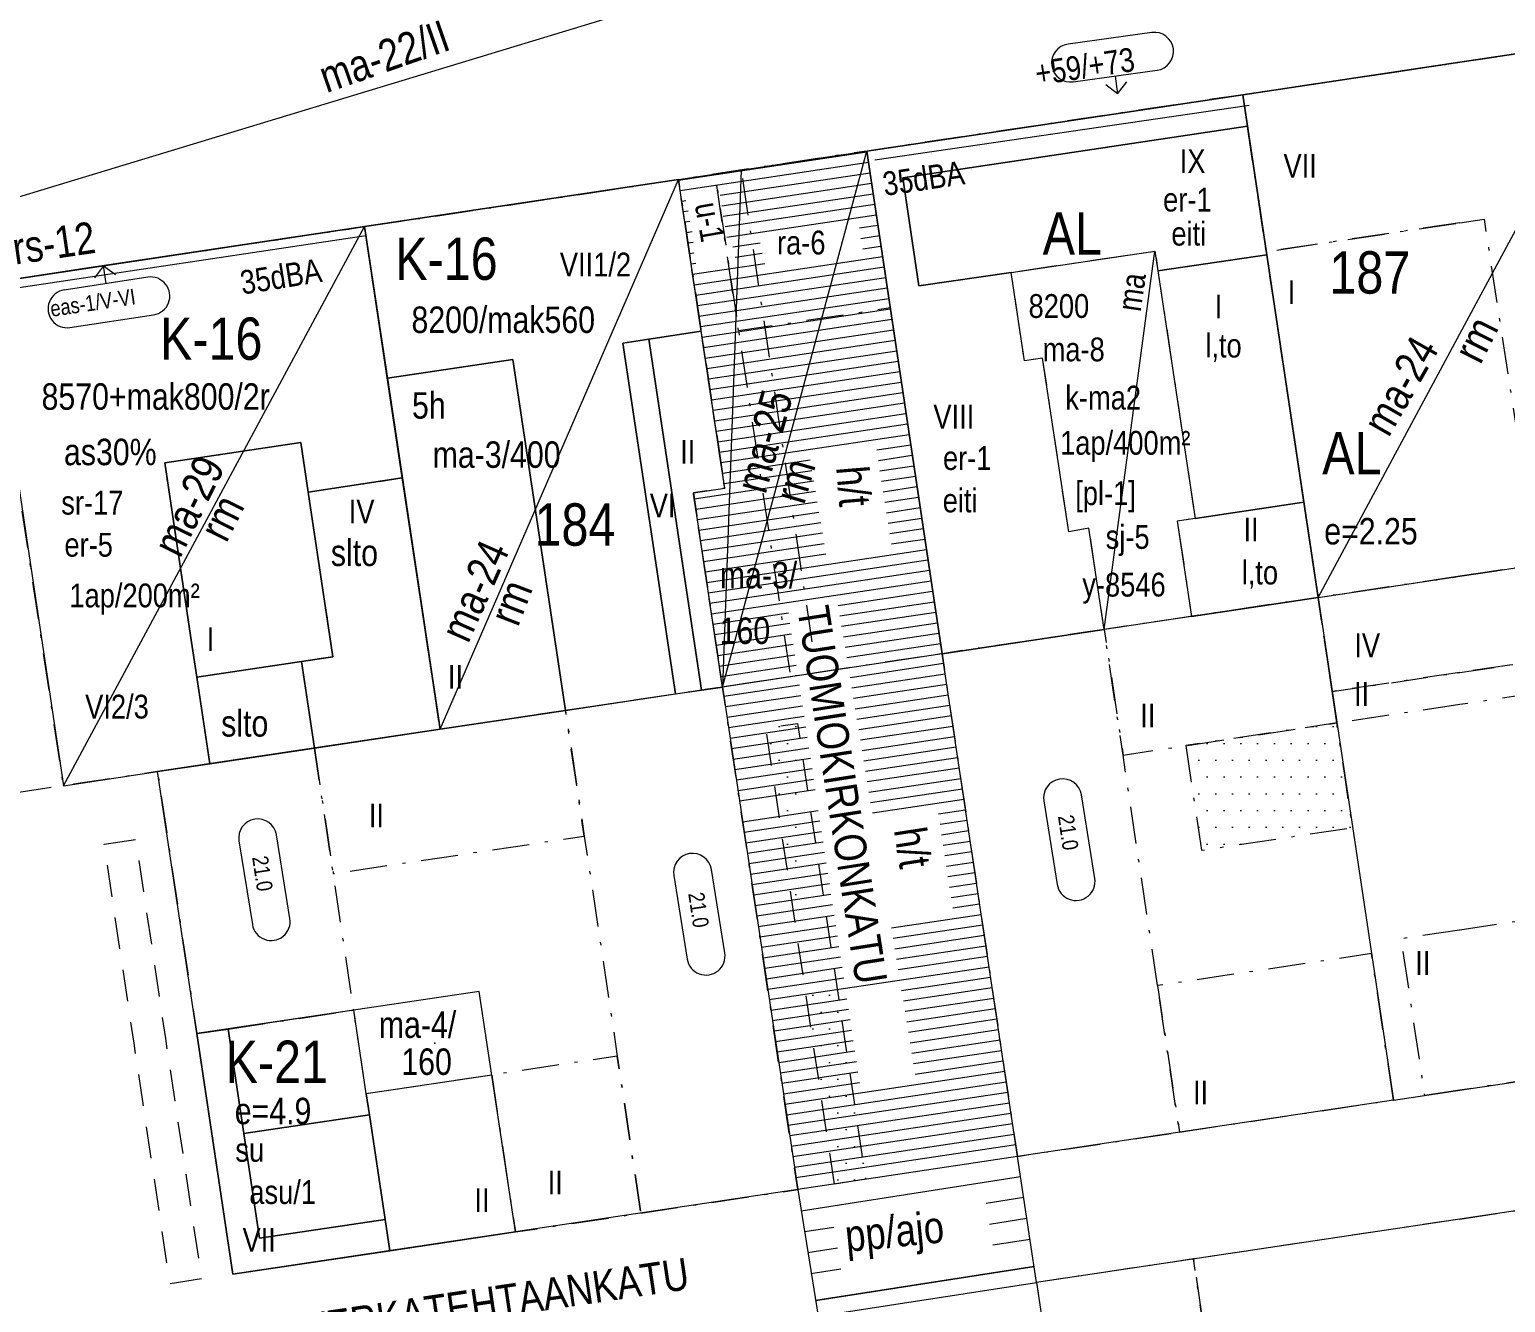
# Model space of a CAD drawing. Header units: metres. Extents: x 24485995 to 24488038, y 6819999 to 6822001.
# Drawn here: x 24487686.6 to 24487826.1, y 6820931.4 to 6821051.7 of the extents above; entities that cross this region are included whole.
import ezdxf

# ---------------------------------------------------------------- set-up
doc = ezdxf.new("R2010")
doc.units = ezdxf.units.M
for name, pattern in [('k10020', [0]), ('k10040', [10.3, 3.5, -1.5, 0.3, -1.5, 3.5]), ('k10050', [8, 3, -2, 3]), ('K10271', [0]), ('k10400', [0]), ('k10630.1', [0])]:
    doc.linetypes.add(name, pattern=pattern)
for name, color, linetype, lineweight in [('AK_AsemakaavaTeksti_Kadun_puistonnimi', 7, 'Continuous', 0), ('AK_AsemakaavaTeksti_Korttelinumero', 7, 'Continuous', 0), ('AK_AsemakaavaViiva_Kaupunginosan_raja', 7, 'Continuous', 0), ('AK_Kaavamerkinta_Kayttotarkoitusalue', 7, 'Continuous', 0), ('AK_KayttotarkoitusViiva', 7, 'Continuous', 0), ('AK_LiikennointiTeksti_Autopaikkamerkinta', 7, 'Continuous', 0), ('AK_LiikennointiTeksti_Autopaikkamerkinta_m2', 7, 'Continuous', 0), ('AK_LiikennointiViiva_Ajoneuvoliittymakielto', 7, 'Continuous', 0), ('AK_LiikennointiViiva_Polkuviivoitus', 7, 'Continuous', 0), ('AK_MaanalainenkSymboli', 132, 'Continuous', 0), ('AK_MaanalainenkTeksti_Erityismaarays', 132, 'Continuous', 0), ('AK_MaanalainenkTeksti_Korkeusmerkinta', 132, 'Continuous', 0), ('AK_MaanalainenkViiva_Alueenosan_raja', 132, 'Continuous', 0), ('AK_MaanalainenkViiva_Maanalaisen_tilan_viiva', 132, 'Continuous', 0), ('AK_MuuAsemakaavaTeksti_Alueenosan_kayttotarkoitus', 7, 'Continuous', 0), ('AK_MuuAsemakaavaTeksti_Erityismaarays', 7, 'Continuous', 0), ('AK_MuuAsemakaavaViiva_alueenosan_raja', 7, 'Continuous', 0), ('AK_MuuAsemakaavaViiva_Ohj_alueenosan_raja', 7, 'Continuous', 0), ('AK_Poistettava_merkintä', 7, 'Continuous', 0), ('AK_RakennusalaTeksti_Huoneistomaara', 7, 'Continuous', 0), ('AK_RakennusalaTeksti_Kerrosala_tai_luku', 7, 'Continuous', 0), ('AK_RakennusalaTeksti_Rakennusoikeus', 7, 'Continuous', 0), ('AK_RakennusalaTeksti_Tehokkuusluku', 7, 'Continuous', 0), ('AK_RakennusalaViiva_Maanalaisen_tilan_viiva', 7, 'Continuous', 0), ('AK_RakennusalaViiva_Rakennusalan_raja__I_', 7, 'Continuous', 0), ('AK_RakentaminenTeksti_Korkeusmerkinta', 7, 'Continuous', 0), ('AK_RakentaminenTeksti_Korkeusmerkinta_ja_soikio', 7, 'Continuous', 0), ('AK_RakentaminenTeksti_Korkeusmerkinta_ja_soikio_ja_nuoli', 7, 'Continuous', 0), ('AK_RakentaminenViiva_dB_yms_aaltoviiva', 7, 'Continuous', 0), ('AK_YmparistoAlue_Istutettava_alue', 7, 'Continuous', 0)]:
    doc.layers.add(name, color=color, linetype=linetype, lineweight=lineweight)
doc.styles.add('ArialNarrow', font='ARIALN.TTF')

# ---------------------------------------------------------------- blocks, each defined once
blk = doc.blocks.new('AKP43')
at = {"layer": 'AK_RakentaminenTeksti_Korkeusmerkinta_ja_soikio', "color": 7, "linetype": 'Continuous', "lineweight": 13}
for p, q in [((4, 1.8), (-4, 1.8)), ((-4, -1.8), (4, -1.8))]:
    blk.add_line(p, q, dxfattribs=at)
for centre, start, end in [((-4, 0), 90, 270), ((4, 0), 270, 90)]:
    blk.add_arc(centre, 1.8, start, end, dxfattribs=at)
blk = doc.blocks.new('KORKE4')
at = {"layer": 'AK_RakentaminenTeksti_Korkeusmerkinta_ja_soikio_ja_nuoli', "color": 7, "linetype": 'Continuous', "lineweight": 13}
for p, q in [((4, 1.8), (-4, 1.8)), ((-4, -1.8), (4, -1.8)), ((0, -3.5), (-1, -2.5)), ((0, -1.8), (0, -3.5)), ((0, -3.5), (1, -2.5))]:
    blk.add_line(p, q, dxfattribs=at)
for centre, start, end in [((-4, 0), 90, 270), ((4, 0), 270, 90)]:
    blk.add_arc(centre, 1.8, start, end, dxfattribs=at)

msp = doc.modelspace()

# ---------------------------------------------------------------- hatches: boundary and pattern name
at = {"layer": 'AK_YmparistoAlue_Istutettava_alue', "linetype": 'Continuous', "lineweight": 0}
h = msp.add_hatch(dxfattribs=at)
h.set_pattern_fill('DOTS', style=0)
h.paths.add_polyline_path([(24487762.64, 6820942.6), (24487756.18, 6820985.7), (24487759.15, 6820986.14), (24487765.6, 6820943.05)], flags=0)
h = msp.add_hatch(dxfattribs=at)
h.set_pattern_fill('DOTS', style=0)
h.paths.add_polyline_path([(24487811.63, 6820976.3), (24487810.15, 6820986.19), (24487799.26, 6820984.56), (24487795.86, 6820984.05), (24487797.35, 6820974.16), (24487800.74, 6820974.67)], flags=0)

# ---------------------------------------------------------------- linework, layer by layer
at = {"layer": 'AK_AsemakaavaViiva_Kaupunginosan_raja', "linetype": 'k10020', "lineweight": 9, "flags": 128}
for points in [[(24487821.77, 6821048.65), (24487836.8, 6821050.9), (24487854.66, 6821053.57), (24487853.61, 6821061.56), (24487862.9, 6821067.57)], [(24487509.66, 6821002.44), (24487535.2, 6821006.23), (24487561.41, 6821010.14), (24487587.61, 6821014.05), (24487599.59, 6821015.35), (24487635.16, 6821020.66), (24487670.76, 6821025.99), (24487682.63, 6821027.77), (24487718.23, 6821033.11), (24487747.9, 6821037.56), (24487765.7, 6821040.26), (24487801.25, 6821045.58), (24487821.77, 6821048.65)]]:
    msp.add_lwpolyline(points, dxfattribs=at)
at = {"layer": 'AK_KayttotarkoitusViiva', "linetype": 'Continuous', "lineweight": 20, "flags": 128}
for points in [[(24487801.25, 6821045.58), (24487821.77, 6821048.65), (24487836.8, 6821050.9)], [(24487765.7, 6821040.26), (24487801.25, 6821045.58), (24487808.37, 6820998.06), (24487772.82, 6820992.74), (24487765.7, 6821040.26)], [(24487801.25, 6821045.58), (24487808.37, 6820998.06)], [(24487747.9, 6821037.56), (24487765.7, 6821040.26)], [(24487765.7, 6821040.26), (24487772.82, 6820992.74)], [(24487747.9, 6821037.56), (24487718.23, 6821033.11)], [(24487752.06, 6820989.59), (24487749.31, 6821007.94), (24487752.27, 6821008.38), (24487747.9, 6821037.56)], [(24487718.23, 6821033.11), (24487691.53, 6821029.11), (24487682.63, 6821027.77)], [(24487718.23, 6821033.11), (24487725.36, 6820985.59)], [(24487682.63, 6821027.77), (24487689.75, 6820980.26), (24487698.66, 6820981.59)], [(24487808.37, 6820998.06), (24487821.77, 6821000.06), (24487843.92, 6821003.38)], [(24487815.49, 6820950.54), (24487821.77, 6820951.48), (24487851.05, 6820955.86), (24487843.92, 6821003.38)], [(24487808.37, 6820998.06), (24487772.82, 6820992.74)], [(24487808.37, 6820998.06), (24487815.49, 6820950.54)], [(24487772.82, 6820992.74), (24487752.06, 6820989.59)], [(24487779.94, 6820945.22), (24487772.82, 6820992.74)], [(24487752.06, 6820989.59), (24487725.36, 6820985.59)], [(24487752.06, 6820989.59), (24487759.18, 6820942.08)], [(24487725.36, 6820985.59), (24487698.66, 6820981.59)], [(24487702.37, 6820956.82), (24487698.66, 6820981.59)], [(24487732.48, 6820938.07), (24487729.07, 6820960.82), (24487702.37, 6820956.82)], [(24487732.48, 6820938.07), (24487705.78, 6820934.07), (24487702.37, 6820956.82)], [(24487815.49, 6820950.54), (24487779.94, 6820945.22)], [(24487781.75, 6820933.3), (24487779.94, 6820945.22), (24487759.18, 6820942.08)], [(24487829.75, 6820855.77), (24487845.75, 6820858.16), (24487865.35, 6820861.1), (24487859.15, 6820902.52), (24487852.95, 6820943.95), (24487821.77, 6820939.29), (24487817.35, 6820938.62), (24487781.75, 6820933.3)], [(24487759.18, 6820942.08), (24487732.48, 6820938.07)], [(24487759.18, 6820942.08), (24487761.11, 6820930.12)], [(24487761.11, 6820930.12), (24487781.75, 6820933.3)], [(24487781.75, 6820933.3), (24487787.95, 6820891.87), (24487794.15, 6820850.44)]]:
    msp.add_lwpolyline(points, dxfattribs=at)
at = {"layer": 'AK_LiikennointiViiva_Ajoneuvoliittymakielto', "linetype": 'k10630.1', "lineweight": 5, "flags": 128}
for points in [[(24487839.17, 6821035.07), (24487836.8, 6821050.9), (24487821.77, 6821048.65)], [(24487821.77, 6821048.65), (24487801.25, 6821045.58)], [(24487691.53, 6821029.11), (24487718.23, 6821033.11)]]:
    msp.add_lwpolyline(points, dxfattribs=at)
at = {"layer": 'AK_LiikennointiViiva_Polkuviivoitus', "linetype": 'Continuous', "lineweight": 0, "flags": 128}
for points in [[(24487747.91, 6821037.51), (24487765.71, 6821040.17)], [(24487748.06, 6821036.52), (24487765.86, 6821039.19)], [(24487751.85, 6821036.08), (24487766.01, 6821038.2)], [(24487752, 6821035.09), (24487766.15, 6821037.21)], [(24487748.21, 6821035.53), (24487748.59, 6821035.59)], [(24487752.12, 6821034.09), (24487766.3, 6821036.22)], [(24487752.3, 6821033.11), (24487766.45, 6821035.23)], [(24487748.35, 6821034.54), (24487748.83, 6821034.61)], [(24487748.5, 6821033.55), (24487748.97, 6821033.62)], [(24487752.48, 6821032.12), (24487766.6, 6821034.24)], [(24487748.65, 6821032.56), (24487749.2, 6821032.64)], [(24487765.01, 6821032.99), (24487766.75, 6821033.25)], [(24487765.15, 6821032), (24487766.9, 6821032.26)], [(24487748.8, 6821031.57), (24487749.3, 6821031.65)], [(24487753.03, 6821031.2), (24487755.61, 6821031.58)], [(24487765.33, 6821031.02), (24487767.04, 6821031.27)], [(24487748.95, 6821030.58), (24487749.34, 6821030.64)], [(24487749.09, 6821029.59), (24487749.55, 6821029.66)], [(24487749.24, 6821028.61), (24487756.06, 6821029.63)], [(24487749.39, 6821027.62), (24487767.19, 6821030.29)], [(24487749.54, 6821026.63), (24487767.34, 6821029.3)], [(24487753.27, 6821030.22), (24487755.8, 6821030.6)], [(24487749.69, 6821025.64), (24487767.49, 6821028.31)], [(24487749.84, 6821024.65), (24487767.64, 6821027.32)], [(24487749.98, 6821023.66), (24487767.78, 6821026.33)], [(24487750.13, 6821022.67), (24487767.93, 6821025.34)], [(24487750.28, 6821021.68), (24487768.08, 6821024.35)], [(24487750.43, 6821020.69), (24487768.23, 6821023.36)], [(24487750.58, 6821019.71), (24487768.38, 6821022.37)], [(24487750.73, 6821018.72), (24487768.53, 6821021.38)], [(24487750.87, 6821017.73), (24487768.67, 6821020.4)], [(24487751.02, 6821016.74), (24487768.82, 6821019.41)], [(24487751.17, 6821015.75), (24487768.97, 6821018.42)], [(24487751.32, 6821014.76), (24487769.12, 6821017.43)], [(24487751.47, 6821013.77), (24487769.27, 6821016.44)], [(24487751.61, 6821012.78), (24487769.41, 6821015.45)], [(24487751.76, 6821011.79), (24487769.56, 6821014.46)], [(24487751.91, 6821010.81), (24487769.71, 6821013.47)], [(24487766.65, 6821012), (24487769.86, 6821012.48)], [(24487766.8, 6821011.01), (24487770.01, 6821011.5)], [(24487752.06, 6821009.82), (24487760.36, 6821011.06)], [(24487752.21, 6821008.83), (24487760.52, 6821010.07)], [(24487766.95, 6821010.03), (24487770.16, 6821010.51)], [(24487749.39, 6821007.39), (24487760.69, 6821009.09)], [(24487767.11, 6821009.04), (24487770.3, 6821009.52)], [(24487767.26, 6821008.05), (24487770.45, 6821008.53)], [(24487749.54, 6821006.41), (24487760.85, 6821008.1)], [(24487749.69, 6821005.42), (24487761.02, 6821007.11)], [(24487767.42, 6821007.06), (24487770.6, 6821007.54)], [(24487749.83, 6821004.43), (24487761.18, 6821006.13)], [(24487767.57, 6821006.07), (24487770.75, 6821006.55)], [(24487767.73, 6821005.09), (24487770.9, 6821005.56)], [(24487749.98, 6821003.44), (24487761.35, 6821005.14)], [(24487767.88, 6821004.1), (24487771.05, 6821004.57)], [(24487750.13, 6821002.45), (24487761.51, 6821004.16)], [(24487750.28, 6821001.46), (24487761.68, 6821003.17)], [(24487768.04, 6821003.11), (24487771.19, 6821003.58)], [(24487750.43, 6821000.47), (24487761.84, 6821002.18)], [(24487750.57, 6820999.48), (24487771.34, 6821002.59)], [(24487750.72, 6820998.49), (24487771.49, 6821001.61)], [(24487750.87, 6820997.5), (24487771.64, 6821000.62)], [(24487751.02, 6820996.52), (24487771.79, 6820999.63)], [(24487763, 6820997.3), (24487771.93, 6820998.64)], [(24487763.16, 6820996.31), (24487772.08, 6820997.65)], [(24487751.17, 6820995.53), (24487758.29, 6820996.59)], [(24487763.32, 6820995.33), (24487772.23, 6820996.66)], [(24487751.32, 6820994.54), (24487758.44, 6820995.61)], [(24487751.46, 6820993.55), (24487758.59, 6820994.62)], [(24487763.49, 6820994.34), (24487772.38, 6820995.67)], [(24487763.65, 6820993.35), (24487772.53, 6820994.68)], [(24487751.61, 6820992.56), (24487758.74, 6820993.63)], [(24487763.81, 6820992.37), (24487772.68, 6820993.69)], [(24487751.76, 6820991.57), (24487758.89, 6820992.64)], [(24487751.91, 6820990.58), (24487759.04, 6820991.65)], [(24487772.96, 6820991.8), (24487764.12, 6820990.47)], [(24487773.11, 6820990.81), (24487764.28, 6820989.49)], [(24487759.33, 6820989.76), (24487752.19, 6820988.69)], [(24487773.26, 6820989.82), (24487764.45, 6820988.5)], [(24487773.4, 6820988.83), (24487764.61, 6820987.51)], [(24487759.48, 6820988.77), (24487752.34, 6820987.7)], [(24487759.63, 6820987.78), (24487752.49, 6820986.71)], [(24487773.55, 6820987.84), (24487764.77, 6820986.53)], [(24487759.78, 6820986.79), (24487752.64, 6820985.72)], [(24487773.7, 6820986.85), (24487764.94, 6820985.54)], [(24487759.93, 6820985.8), (24487752.79, 6820984.73)], [(24487760.08, 6820984.81), (24487752.93, 6820983.74)], [(24487773.85, 6820985.87), (24487765.1, 6820984.55)], [(24487774, 6820984.88), (24487765.26, 6820983.57)], [(24487760.23, 6820983.82), (24487753.08, 6820982.75)], [(24487774.15, 6820983.89), (24487765.42, 6820982.58)], [(24487760.38, 6820982.83), (24487753.23, 6820981.76)], [(24487760.53, 6820981.85), (24487753.38, 6820980.77)], [(24487774.29, 6820982.9), (24487765.59, 6820981.59)], [(24487774.44, 6820981.91), (24487765.75, 6820980.61)], [(24487760.67, 6820980.86), (24487753.53, 6820979.79)], [(24487774.59, 6820980.92), (24487765.91, 6820979.62)], [(24487760.82, 6820979.87), (24487753.67, 6820978.8)], [(24487774.74, 6820979.93), (24487766.07, 6820978.63)], [(24487761.12, 6820977.89), (24487753.97, 6820976.82)], [(24487774.89, 6820978.94), (24487766.24, 6820977.65)], [(24487775.03, 6820977.95), (24487772.48, 6820977.57)], [(24487761.27, 6820976.9), (24487754.12, 6820975.83)], [(24487775.18, 6820976.96), (24487772.63, 6820976.58)], [(24487761.42, 6820975.91), (24487754.27, 6820974.84)], [(24487761.57, 6820974.92), (24487754.42, 6820973.85)], [(24487775.33, 6820975.98), (24487772.78, 6820975.59)], [(24487775.48, 6820974.99), (24487772.93, 6820974.6)], [(24487761.72, 6820973.94), (24487754.56, 6820972.86)], [(24487775.63, 6820974), (24487773.08, 6820973.62)], [(24487761.87, 6820972.95), (24487754.71, 6820971.87)], [(24487775.78, 6820973.01), (24487773.23, 6820972.63)], [(24487762.02, 6820971.96), (24487754.86, 6820970.88)], [(24487762.17, 6820970.97), (24487755.01, 6820969.9)], [(24487775.92, 6820972.02), (24487773.38, 6820971.64)], [(24487776.07, 6820971.03), (24487773.53, 6820970.65)], [(24487762.32, 6820969.98), (24487755.16, 6820968.91)], [(24487776.22, 6820970.04), (24487773.68, 6820969.66)], [(24487762.47, 6820968.99), (24487755.31, 6820967.92)], [(24487762.62, 6820968), (24487755.45, 6820966.93)], [(24487776.52, 6820968.06), (24487768.04, 6820966.79)], [(24487776.37, 6820969.05), (24487773.83, 6820968.67)], [(24487762.77, 6820967.02), (24487755.6, 6820965.94)], [(24487776.67, 6820967.08), (24487768.2, 6820965.81)], [(24487762.92, 6820966.03), (24487755.75, 6820964.95)], [(24487776.81, 6820966.09), (24487768.36, 6820964.82)], [(24487776.96, 6820965.1), (24487768.52, 6820963.83)], [(24487763.07, 6820965.04), (24487755.9, 6820963.96)], [(24487763.22, 6820964.05), (24487756.05, 6820962.97)], [(24487777.11, 6820964.11), (24487768.68, 6820962.84)], [(24487763.37, 6820963.06), (24487756.19, 6820961.98)], [(24487777.26, 6820963.12), (24487756.49, 6820960.01)], [(24487763.52, 6820962.07), (24487756.34, 6820961)], [(24487777.41, 6820962.13), (24487769, 6820960.87)], [(24487777.55, 6820961.14), (24487769.16, 6820959.88)], [(24487763.82, 6820960.09), (24487756.64, 6820959.02)], [(24487777.7, 6820960.15), (24487769.32, 6820958.9)], [(24487763.97, 6820959.11), (24487756.79, 6820958.03)], [(24487764.12, 6820958.12), (24487756.94, 6820957.04)], [(24487777.85, 6820959.16), (24487769.48, 6820957.91)], [(24487778, 6820958.18), (24487769.64, 6820956.92)], [(24487764.27, 6820957.13), (24487757.08, 6820956.05)], [(24487778.15, 6820957.19), (24487769.8, 6820955.93)], [(24487764.42, 6820956.14), (24487757.23, 6820955.06)], [(24487778.3, 6820956.2), (24487769.96, 6820954.95)], [(24487764.57, 6820955.15), (24487757.38, 6820954.07)], [(24487764.72, 6820954.16), (24487757.53, 6820953.08)], [(24487778.44, 6820955.21), (24487770.12, 6820953.96)], [(24487778.59, 6820954.22), (24487770.27, 6820952.97)], [(24487764.87, 6820953.17), (24487757.68, 6820952.1)], [(24487778.74, 6820953.23), (24487757.97, 6820950.12)], [(24487765.02, 6820952.18), (24487757.82, 6820951.11)], [(24487778.89, 6820952.24), (24487758.12, 6820949.13)], [(24487779.04, 6820951.25), (24487758.27, 6820948.14)], [(24487779.19, 6820950.26), (24487758.42, 6820947.15)], [(24487779.33, 6820949.27), (24487758.57, 6820946.16)], [(24487779.48, 6820948.29), (24487758.71, 6820945.17)], [(24487779.63, 6820947.3), (24487758.86, 6820944.18)], [(24487779.78, 6820946.31), (24487759.01, 6820943.19)], [(24487780.23, 6820943.29), (24487759.51, 6820940.05)], [(24487780.54, 6820941.32), (24487776.98, 6820940.76)], [(24487780.85, 6820939.34), (24487777.3, 6820938.78)], [(24487762.6, 6820938.51), (24487759.81, 6820938.07)], [(24487781.16, 6820937.36), (24487777.62, 6820936.81)], [(24487762.92, 6820936.54), (24487760.12, 6820936.1)], [(24487763.24, 6820934.56), (24487760.43, 6820934.12)], [(24487781.52, 6820934.82), (24487760.87, 6820931.59)], [(24487781.52, 6820934.78), (24487760.88, 6820931.55)]]:
    msp.add_lwpolyline(points, dxfattribs=at)
at = {"layer": 'AK_MaanalainenkViiva_Alueenosan_raja', "linetype": 'k10040', "lineweight": 5, "flags": 128}
for points in [[(24487821.77, 6821078.92), (24487832.34, 6821080.5), (24487862.61, 6821067.39), (24487910.34, 6821046.72), (24487926.03, 6821046.8), (24487917.36, 6821028.59), (24487903.52, 6821028.37), (24487903.81, 6821009.38), (24487917.66, 6821009.6), (24487918.09, 6820981.87), (24487899.1, 6820988.37), (24487878.89, 6821008.61), (24487836.8, 6821050.9), (24487821.77, 6821048.65)], [(24487821.77, 6821048.65), (24487836.8, 6821050.9), (24487843.92, 6821003.38), (24487821.77, 6821000.06)], [(24487821.77, 6821048.65), (24487801.25, 6821045.58), (24487765.7, 6821040.26), (24487747.9, 6821037.56), (24487718.23, 6821033.11), (24487682.63, 6821027.77), (24487670.76, 6821025.99), (24487635.16, 6821020.66)], [(24487801.25, 6821045.58), (24487821.77, 6821048.65)], [(24487821.77, 6821000.06), (24487808.37, 6820998.06), (24487801.25, 6821045.58)], [(24487747.9, 6821037.56), (24487765.7, 6821040.26), (24487772.82, 6820992.74), (24487752.06, 6820989.59), (24487749.31, 6821007.94), (24487752.27, 6821008.38), (24487747.9, 6821037.56)], [(24487718.23, 6821033.11), (24487747.9, 6821037.56), (24487752.27, 6821008.38), (24487749.31, 6821007.94), (24487752.06, 6820989.59), (24487725.36, 6820985.59), (24487718.23, 6821033.11)], [(24487682.63, 6821027.77), (24487718.23, 6821033.11), (24487725.36, 6820985.59), (24487698.66, 6820981.59), (24487689.75, 6820980.26), (24487682.63, 6821027.77)], [(24487670.76, 6821025.99), (24487682.63, 6821027.77), (24487689.75, 6820980.26), (24487677.89, 6820978.48), (24487670.76, 6821025.99)]]:
    msp.add_lwpolyline(points, dxfattribs=at)
at = {"layer": 'AK_MaanalainenkViiva_Maanalaisen_tilan_viiva', "linetype": 'Continuous', "lineweight": 5, "flags": 128}
for points in [[(24487635.16, 6821020.66), (24487821.77, 6821077.29)], [(24487821.77, 6821022.97), (24487836.8, 6821050.9)], [(24487752.06, 6820989.59), (24487765.7, 6821040.26)], [(24487725.36, 6820985.59), (24487747.9, 6821037.56)], [(24487689.75, 6820980.26), (24487718.23, 6821033.11)], [(24487808.37, 6820998.06), (24487821.77, 6821022.97)]]:
    msp.add_lwpolyline(points, dxfattribs=at)
at = {"layer": 'AK_MuuAsemakaavaViiva_alueenosan_raja', "linetype": 'k10040', "lineweight": 5, "flags": 128}
for points in [[(24487821.77, 6821033.48), (24487824.06, 6821033.82), (24487829.09, 6821001.16), (24487843.92, 6821003.38), (24487836.8, 6821050.9), (24487821.77, 6821048.65)], [(24487509.66, 6821002.44), (24487535.2, 6821006.23), (24487561.41, 6821010.14), (24487587.61, 6821014.05), (24487599.59, 6821015.35), (24487602.06, 6821015.72), (24487635.16, 6821020.66), (24487670.76, 6821025.99), (24487682.63, 6821027.77), (24487691.53, 6821029.11), (24487718.23, 6821033.11), (24487747.9, 6821037.56), (24487765.7, 6821040.26), (24487801.25, 6821045.58), (24487821.77, 6821048.65)], [(24487801.25, 6821045.58), (24487821.77, 6821048.65)], [(24487821.77, 6821033.48), (24487803.47, 6821030.74), (24487801.25, 6821045.58), (24487821.77, 6821048.65)], [(24487751.36, 6821038.08), (24487765.7, 6821040.26), (24487767.92, 6821025.42), (24487753.59, 6821023.25), (24487751.36, 6821038.08)], [(24487747.9, 6821037.56), (24487753.83, 6821038.46), (24487760.96, 6820990.93), (24487752.06, 6820989.59), (24487749.31, 6821007.94), (24487752.27, 6821008.38), (24487747.9, 6821037.56)], [(24487747.9, 6821037.56), (24487751.36, 6821038.08), (24487758.49, 6820990.56), (24487752.06, 6820989.59), (24487749.31, 6821007.94), (24487752.27, 6821008.38), (24487747.9, 6821037.56)], [(24487821.77, 6821000.06), (24487808.37, 6820998.06), (24487803.47, 6821030.74), (24487821.77, 6821033.48)], [(24487821.77, 6821033.48), (24487824.06, 6821033.82), (24487829.09, 6821001.16), (24487821.77, 6821000.06)], [(24487796.41, 6820996.27), (24487788.15, 6820995.03), (24487786.71, 6821004.6), (24487784.79, 6821004.25), (24487782.33, 6821020.68), (24487780.6, 6821020.44), (24487779.35, 6821028.79), (24487792.95, 6821030.8), (24487793.23, 6821028.94), (24487796.74, 6821005.52), (24487795.06, 6821005.27), (24487796.41, 6820996.27)], [(24487702.37, 6820990.51), (24487701.78, 6820994.47), (24487699.34, 6821010.78), (24487712.19, 6821012.71), (24487712.89, 6821008.02)], [(24487712.89, 6821008.02), (24487721.79, 6821009.35)], [(24487721.79, 6821009.35), (24487725.36, 6820985.59)], [(24487712.89, 6821008.02), (24487715.23, 6820992.44), (24487712.26, 6820991.99)], [(24487821.77, 6820990.96), (24487809.71, 6820989.16), (24487808.37, 6820998.06), (24487821.77, 6821000.06)], [(24487821.77, 6821000.06), (24487829.09, 6821001.16), (24487830.42, 6820992.26), (24487821.77, 6820990.96)], [(24487809.71, 6820989.16), (24487808.37, 6820998.06), (24487797.48, 6820996.43), (24487796.5, 6820996.28), (24487788.15, 6820995.03), (24487789.93, 6820983.16), (24487795.32, 6820983.97), (24487795.86, 6820984.05), (24487799.26, 6820984.56), (24487810.15, 6820986.19), (24487809.71, 6820989.16)], [(24487793.2, 6820961.36), (24487789.93, 6820983.16), (24487788.15, 6820995.03), (24487786.17, 6820994.74), (24487784.19, 6820994.44), (24487782.21, 6820994.14), (24487775.29, 6820993.11), (24487772.82, 6820992.74), (24487779.94, 6820945.22), (24487795.27, 6820947.51), (24487793.2, 6820961.36)], [(24487712.26, 6820991.99), (24487702.37, 6820990.51)], [(24487712.26, 6820991.99), (24487713.49, 6820983.81)], [(24487821.55, 6820990.93), (24487830.42, 6820992.26), (24487830.87, 6820989.29), (24487821.77, 6820987.93)], [(24487703.6, 6820982.33), (24487702.37, 6820990.51)], [(24487821.77, 6820987.93), (24487810.15, 6820986.19), (24487809.71, 6820989.16), (24487821.55, 6820990.93)], [(24487744.34, 6820939.85), (24487759.18, 6820942.08), (24487752.06, 6820989.59), (24487737.22, 6820987.37), (24487739, 6820975.5), (24487742.12, 6820954.69), (24487744.34, 6820939.85), (24487744.39, 6820940.08), (24487744.34, 6820939.85)], [(24487713.49, 6820983.81), (24487715.27, 6820971.95), (24487727.13, 6820973.72), (24487739, 6820975.5), (24487737.22, 6820987.37), (24487725.36, 6820985.59), (24487713.49, 6820983.81)], [(24487795.86, 6820984.05), (24487796.6, 6820979.11), (24487797.34, 6820974.16), (24487806.19, 6820975.49), (24487811.63, 6820976.3), (24487810.89, 6820981.25), (24487810.15, 6820986.19), (24487804.71, 6820985.38), (24487795.86, 6820984.05)], [(24487705.33, 6820957.26), (24487717.2, 6820959.04), (24487715.27, 6820971.95), (24487713.49, 6820983.81), (24487703.6, 6820982.33), (24487698.66, 6820981.59), (24487702.37, 6820956.82), (24487705.33, 6820957.26)], [(24487821.77, 6820966.65), (24487833, 6820968.33), (24487834.19, 6820960.42), (24487835.18, 6820960.56), (24487836.21, 6820953.64), (24487821.77, 6820951.48)], [(24487821.77, 6820951.48), (24487818.46, 6820950.98), (24487816.24, 6820965.82), (24487821.77, 6820966.65)], [(24487795.27, 6820947.51), (24487815.49, 6820950.54), (24487813.42, 6820964.39), (24487799.13, 6820962.25), (24487793.2, 6820961.36), (24487795.27, 6820947.51)], [(24487718.39, 6820951.13), (24487717.2, 6820959.04)], [(24487702.37, 6820956.82), (24487705.33, 6820957.26)], [(24487730.25, 6820952.91), (24487732.48, 6820938.07), (24487744.34, 6820939.85), (24487742.12, 6820954.69), (24487730.25, 6820952.91)], [(24487730.25, 6820952.91), (24487718.39, 6820951.13)], [(24487718.68, 6820949.15), (24487718.39, 6820951.13)], [(24487821.77, 6820939.29), (24487838.12, 6820941.73), (24487840.34, 6820926.9), (24487821.77, 6820924.12)], [(24487821.77, 6820939.29), (24487796.58, 6820935.52), (24487798.8, 6820920.68), (24487821.77, 6820924.12)], [(24487802.78, 6820894.09), (24487800.43, 6820909.8), (24487798.8, 6820920.68), (24487796.58, 6820935.52), (24487781.75, 6820933.3), (24487787.95, 6820891.87), (24487802.78, 6820894.09)]]:
    msp.add_lwpolyline(points, dxfattribs=at)
at = {"layer": 'AK_MuuAsemakaavaViiva_Ohj_alueenosan_raja', "linetype": 'k10050', "lineweight": 5, "flags": 128}
for points in [[(24487762.64, 6820942.6), (24487756.18, 6820985.7), (24487759.15, 6820986.14), (24487765.6, 6820943.05)], [(24487702.81, 6820933.63), (24487699.84, 6820933.18), (24487696.43, 6820955.93), (24487693.62, 6820974.72), (24487696.59, 6820975.16), (24487699.4, 6820956.37), (24487702.81, 6820933.63)]]:
    msp.add_lwpolyline(points, dxfattribs=at)
at = {"layer": 'AK_Poistettava_merkintä', "linetype": 'k10050', "lineweight": 0, "flags": 128}
msp.add_lwpolyline([(24487765.6, 6820943.05), (24487762.64, 6820942.6)], dxfattribs=at)
at = {"layer": 'AK_RakennusalaTeksti_Rakennusoikeus', "linetype": 'Continuous', "lineweight": 0}
msp.add_point((24487724.87, 6820955.92), dxfattribs=at)
at = {"layer": 'AK_RakennusalaViiva_Maanalaisen_tilan_viiva', "linetype": 'Continuous', "lineweight": 5, "flags": 128}
for points in [[(24487753.83, 6821038.46), (24487752.06, 6820989.59)], [(24487788.15, 6820995.03), (24487792.95, 6821030.8)]]:
    msp.add_lwpolyline(points, dxfattribs=at)
at = {"layer": 'AK_RakennusalaViiva_Rakennusalan_raja__I_', "linetype": 'K10271', "lineweight": 9, "flags": 128}
for points in [[(24487784.79, 6821004.25), (24487782.33, 6821020.68), (24487780.6, 6821020.44), (24487779.35, 6821028.79), (24487770.64, 6821027.5), (24487769.11, 6821037.73), (24487801.69, 6821042.61), (24487801.25, 6821045.58), (24487765.7, 6821040.26), (24487772.82, 6820992.74), (24487788.15, 6820995.03), (24487786.71, 6821004.6), (24487784.79, 6821004.25)], [(24487769.11, 6821037.73), (24487770.64, 6821027.5), (24487779.36, 6821028.79), (24487792.95, 6821030.8), (24487793.23, 6821028.94), (24487803.52, 6821030.46), (24487801.69, 6821042.61), (24487769.11, 6821037.73)], [(24487747.9, 6821037.56), (24487718.23, 6821033.11), (24487720.38, 6821018.77), (24487732.25, 6821020.55), (24487737.22, 6820987.37), (24487747.61, 6820988.93), (24487742.63, 6821022.11), (24487745.1, 6821022.48), (24487750.05, 6821023.22), (24487747.9, 6821037.56)], [(24487721.79, 6821009.35), (24487718.23, 6821033.11), (24487682.63, 6821027.77), (24487689.75, 6820980.26), (24487698.66, 6820981.59), (24487703.6, 6820982.33), (24487702.37, 6820990.51), (24487701.78, 6820994.47), (24487699.34, 6821010.78), (24487712.19, 6821012.71), (24487712.89, 6821008.02), (24487721.79, 6821009.35)], [(24487803.52, 6821030.46), (24487793.23, 6821028.94), (24487796.74, 6821005.52), (24487807.02, 6821007.06), (24487803.52, 6821030.46)], [(24487745.1, 6821022.48), (24487742.63, 6821022.11), (24487747.61, 6820988.93), (24487750.08, 6820989.3), (24487745.1, 6821022.48)], [(24487752.06, 6820989.59), (24487749.31, 6821007.94), (24487752.27, 6821008.38), (24487750.05, 6821023.22), (24487745.1, 6821022.48), (24487750.08, 6820989.3), (24487752.06, 6820989.59)], [(24487720.38, 6821018.77), (24487725.36, 6820985.59), (24487737.22, 6820987.37), (24487732.25, 6821020.55), (24487720.38, 6821018.77)], [(24487712.26, 6820991.99), (24487715.23, 6820992.44), (24487712.89, 6821008.02), (24487712.19, 6821012.71), (24487699.34, 6821010.78), (24487701.78, 6820994.47), (24487702.37, 6820990.51), (24487712.26, 6820991.99)], [(24487713.49, 6820983.81), (24487725.36, 6820985.59), (24487721.79, 6821009.35), (24487712.89, 6821008.02), (24487715.23, 6820992.44), (24487712.26, 6820991.99), (24487713.49, 6820983.81)], [(24487807.02, 6821007.06), (24487796.74, 6821005.52), (24487795.06, 6821005.27), (24487796.41, 6820996.27), (24487808.37, 6820998.06), (24487807.02, 6821007.06)], [(24487712.26, 6820991.99), (24487702.37, 6820990.51), (24487703.6, 6820982.33), (24487713.49, 6820983.81), (24487712.26, 6820991.99)], [(24487717.2, 6820959.04), (24487705.33, 6820957.26), (24487706.82, 6820947.37), (24487718.68, 6820949.15), (24487718.39, 6820951.13), (24487717.2, 6820959.04)], [(24487705.33, 6820957.26), (24487702.37, 6820956.82), (24487705.78, 6820934.07), (24487708.74, 6820934.52), (24487720.61, 6820936.29), (24487720.17, 6820939.26), (24487708.3, 6820937.48), (24487706.82, 6820947.37), (24487705.33, 6820957.26)], [(24487720.61, 6820936.29), (24487732.48, 6820938.07), (24487730.25, 6820952.91), (24487718.39, 6820951.13), (24487718.68, 6820949.15), (24487720.17, 6820939.26), (24487720.61, 6820936.29)], [(24487718.68, 6820949.15), (24487706.82, 6820947.37), (24487708.3, 6820937.48), (24487720.17, 6820939.26), (24487718.68, 6820949.15)]]:
    msp.add_lwpolyline(points, dxfattribs=at)
at = {"layer": 'AK_RakentaminenTeksti_Korkeusmerkinta_ja_soikio_ja_nuoli', "linetype": 'Continuous', "lineweight": 5, "flags": 128}
for points in [[(24487693.53, 6821029.41), (24487692.69, 6821028.27)], [(24487693.53, 6821029.41), (24487694.67, 6821028.57)], [(24487693.79, 6821027.73), (24487693.53, 6821029.41)], [(24487697.74, 6821028.33), (24487689.83, 6821027.12)], [(24487690.37, 6821023.57), (24487698.28, 6821024.77)]]:
    msp.add_lwpolyline(points, dxfattribs=at)
at = {"layer": 'AK_RakentaminenTeksti_Korkeusmerkinta_ja_soikio_ja_nuoli', "linetype": 'Continuous', "lineweight": 5}
for centre, start_param, end_param in [((24487698.01, 6821026.55), 1.570796, 4.712389), ((24487690.1, 6821025.35), 4.712389, 7.853982)]:
    msp.add_ellipse(centre, major_axis=(-1.78, -0.27), ratio=1, start_param=start_param, end_param=end_param, dxfattribs=at)
at = {"layer": 'AK_RakentaminenViiva_dB_yms_aaltoviiva', "linetype": 'k10400', "lineweight": 0, "elevation": 0, "flags": 128}
msp.add_lwpolyline([(24487766.46, 6821039.43), (24487801.84, 6821044.6)], dxfattribs=at)
at = {"layer": 'AK_RakentaminenViiva_dB_yms_aaltoviiva', "linetype": 'k10400', "lineweight": 0, "flags": 128}
msp.add_lwpolyline([(24487683.43, 6821027.03), (24487718.34, 6821032.26)], dxfattribs=at)

# ---------------------------------------------------------------- block references
at = {"layer": 'AK_MaanalainenkSymboli', "color": 133, "lineweight": 5, "true_color": 0x40e0d0, "rotation": 7.873938141698634}
msp.add_blockref('KORKE4', (24487788.94, 6821049.13), dxfattribs=at)
at = {"layer": 'AK_RakentaminenTeksti_Korkeusmerkinta_ja_soikio', "color": 7, "lineweight": 5, "rotation": 279.1356331299841}
for p in [(24487784.85, 6820975.16), (24487708.76, 6820971.37), (24487749.87, 6820968.11)]:
    msp.add_blockref('AKP43', p, dxfattribs=at)

# ---------------------------------------------------------------- texts
at = {"layer": 'AK_AsemakaavaTeksti_Kadun_puistonnimi', "linetype": 'Continuous', "lineweight": 5, "style": 'ArialNarrow'}
for s, rotation, p in [('TUOMIOKIRKONKATU', 278.888, (24487759.12, 6820997)), ('VERKATEHTAANKATU', 8.4282, (24487712.62, 6820927.29))]:
    msp.add_text(s, height=3, rotation=rotation, dxfattribs=at).set_placement(p)
at = {"layer": 'AK_AsemakaavaTeksti_Korttelinumero', "linetype": 'Continuous', "lineweight": 5, "style": 'ArialNarrow'}
for s, p in [('187', (24487809.44, 6821026.78)), ('184', (24487734.29, 6821002.95))]:
    msp.add_text(s, height=4, dxfattribs=at).set_placement(p)
at = {"layer": 'AK_Kaavamerkinta_Kayttotarkoitusalue', "linetype": 'Continuous', "lineweight": 0, "style": 'ArialNarrow'}
for s, p in [('AL', (24487782.33, 6821030.46)), ('K-16', (24487721.13, 6821028.08)), ('K-16', (24487698.89, 6821020.52)), ('AL', (24487808.76, 6821009.69)), ('K-21', (24487705.09, 6820952.16))]:
    msp.add_text(s, height=4, dxfattribs=at).set_placement(p)
for s, rotation, p in [('h/t', 274.768, (24487762.81, 6821010.36)), ('h/t', 278.7951, (24487768.26, 6820976.08)), ('pp/ajo', 5.6322, (24487763.8, 6820936.19))]:
    msp.add_text(s, height=3, rotation=rotation, dxfattribs=at).set_placement(p)
at = {"layer": 'AK_LiikennointiTeksti_Autopaikkamerkinta', "linetype": 'Continuous', "lineweight": 0, "style": 'ArialNarrow'}
msp.add_text('[pl-1]', height=2.25, dxfattribs=at).set_placement((24487785.41, 6821006.79))
at = {"layer": 'AK_LiikennointiTeksti_Autopaikkamerkinta_m2', "linetype": 'Continuous', "lineweight": 0, "style": 'ArialNarrow'}
for s, p in [('1ap/400m²', (24487783.98, 6821011.55)), ('1ap/200m²', (24487690.32, 6820997.12))]:
    msp.add_text(s, height=2.25, dxfattribs=at).set_placement(p)
at = {"layer": 'AK_MaanalainenkTeksti_Erityismaarays', "linetype": 'Continuous', "lineweight": 0, "style": 'ArialNarrow'}
for s, rotation, p in [('ma-22/II', 19.2689, (24487714.62, 6821045.72)), ('rs-12', 8.319, (24487685.19, 6821029.52)), ('rm', 63.417, (24487823.72, 6821019.98)), ('ma-24', 60.236, (24487815.04, 6821013.1)), ('ma-25', 74.4139, (24487756.13, 6821007.73)), ('ma-29', 63.7901, (24487700.79, 6821001.68)), ('rm', 73.598, (24487759.77, 6821006.74)), ('rm', 63.6267, (24487705.17, 6821003.12)), ('ma-24', 66.021, (24487728.02, 6820993.62)), ('rm', 68.947, (24487732.73, 6820995.18))]:
    msp.add_text(s, height=3, rotation=rotation, dxfattribs=at).set_placement(p)
at = {"layer": 'AK_MaanalainenkTeksti_Korkeusmerkinta', "linetype": 'Continuous', "lineweight": 0, "style": 'ArialNarrow'}
msp.add_text('+59/+73', height=2.25, rotation=8.4681, dxfattribs=at).set_placement((24487781.8, 6821046.45))
at = {"layer": 'AK_MuuAsemakaavaTeksti_Alueenosan_kayttotarkoitus', "linetype": 'Continuous', "lineweight": 0, "style": 'ArialNarrow'}
for s, p in [('er-1', (24487793.72, 6821034.54)), ('ra-6', (24487757.22, 6821030.48)), ('l,to', (24487797.71, 6821020.74)), ('er-1', (24487772.91, 6821010.11)), ('sj-5', (24487788.29, 6821002.65)), ('er-5', (24487689.85, 6821001.91)), ('l,to', (24487801.15, 6820999.29)), ('su', (24487706.01, 6820944.71)), ('asu/1', (24487707.33, 6820940.72))]:
    msp.add_text(s, height=2.25, dxfattribs=at).set_placement(p)
for s, rotation, p in [('u-1', 279.828, (24487749.44, 6821035.2)), ('ma', 81.8107, (24487791.59, 6821025))]:
    msp.add_text(s, height=2.25, rotation=rotation, dxfattribs=at).set_placement(p)
at = {"layer": 'AK_MuuAsemakaavaTeksti_Erityismaarays', "linetype": 'Continuous', "lineweight": 0, "style": 'ArialNarrow'}
for rotation, p in [(8.3208, (24487767.4, 6821036.01)), (9.0928, (24487706.67, 6821026.68))]:
    msp.add_text('35dBA', height=2.25, rotation=rotation, dxfattribs=at).set_placement(p)
for s, p in [('ma-8', (24487782.33, 6821020.38)), ('k-ma2', (24487784.47, 6821015.82)), ('sr-17', (24487689.55, 6821005.89)), ('y-8546', (24487786.08, 6820998.14))]:
    msp.add_text(s, height=2.25, dxfattribs=at).set_placement(p)
at = {"layer": 'AK_RakennusalaTeksti_Huoneistomaara', "linetype": 'Continuous', "lineweight": 0, "style": 'ArialNarrow'}
msp.add_text('5h', height=2.5, dxfattribs=at).set_placement((24487722.71, 6821014.96))
at = {"layer": 'AK_RakennusalaTeksti_Kerrosala_tai_luku', "linetype": 'Continuous', "lineweight": 0, "style": 'ArialNarrow'}
for s, p in [('IX', (24487795.29, 6821038.17)), ('VII', (24487805.1, 6821037.73)), ('eiti', (24487794.5, 6821031.32)), ('VII1/2', (24487736.69, 6821028.4)), ('I', (24487805.5, 6821025.79)), ('I', (24487798.6, 6821024.43)), ('VIII', (24487772, 6821014.02)), ('II', (24487748.06, 6821010.7)), ('eiti', (24487772.88, 6821006.1)), ('IV', (24487716.73, 6821005.06)), ('VI', (24487745.19, 6821005.62)), ('II', (24487801.32, 6821003.36)), ('I', (24487703.3, 6820992.98)), ('IV', (24487811.8, 6820992.4)), ('II', (24487726.1, 6820989.43)), ('VI2/3', (24487691.81, 6820986.61)), ('II', (24487811.77, 6820987.81)), ('II', (24487791.56, 6820985.77)), ('II', (24487718.63, 6820976.32)), ('II', (24487817.56, 6820962.37)), ('II', (24487796.55, 6820950.14)), ('II', (24487735.54, 6820941.62)), ('II', (24487728.61, 6820939.95)), ('VII', (24487706.69, 6820936.21))]:
    msp.add_text(s, height=2.25, dxfattribs=at).set_placement(p)
at = {"layer": 'AK_RakennusalaTeksti_Rakennusoikeus', "linetype": 'Continuous', "lineweight": 0, "style": 'ArialNarrow'}
for s, height, p in [('8200', 2.25, (24487781, 6821024.48)), ('8200/mak560', 2.5, (24487722.66, 6821023.06)), ('8570+mak800/2r', 2.5, (24487687.69, 6821015.8)), ('as30%', 2.5, (24487689.81, 6821010.56)), ('ma-3/400', 2.5, (24487724.66, 6821010.31)), ('slto', 2.5, (24487715.04, 6821001.03)), ('ma-3/', 2.5, (24487751.81, 6820998.91)), ('160', 2.5, (24487751.79, 6820993.66, 0)), ('slto', 2.5, (24487704.67, 6820984.9)), ('ma-4/', 2.5, (24487719.57, 6820956.42)), ('160', 2.5, (24487721.7, 6820952.92))]:
    msp.add_text(s, height=height, dxfattribs=at).set_placement(p)
at = {"layer": 'AK_RakennusalaTeksti_Tehokkuusluku', "linetype": 'Continuous', "lineweight": 0, "style": 'ArialNarrow'}
for s, p in [('e=2.25', (24487808.95, 6821003.07)), ('e=4.9', (24487705.95, 6820948.26))]:
    msp.add_text(s, height=2.5, dxfattribs=at).set_placement(p)
at = {"layer": 'AK_RakentaminenTeksti_Korkeusmerkinta', "linetype": 'Continuous', "lineweight": 0, "style": 'ArialNarrow'}
for s, rotation, p in [('eas-1/V-VI', 8.5199, (24487688.63, 6821024.58)), ('21.0', 278.3134, (24487783.77, 6820977.38)), ('21.0', 278.5254, (24487707.59, 6820973.5)), ('21.0', 278.5254, (24487748.82, 6820970.06))]:
    msp.add_text(s, height=1.5, rotation=rotation, dxfattribs=at).set_placement(p)

doc.saveas('drawing.dxf')
